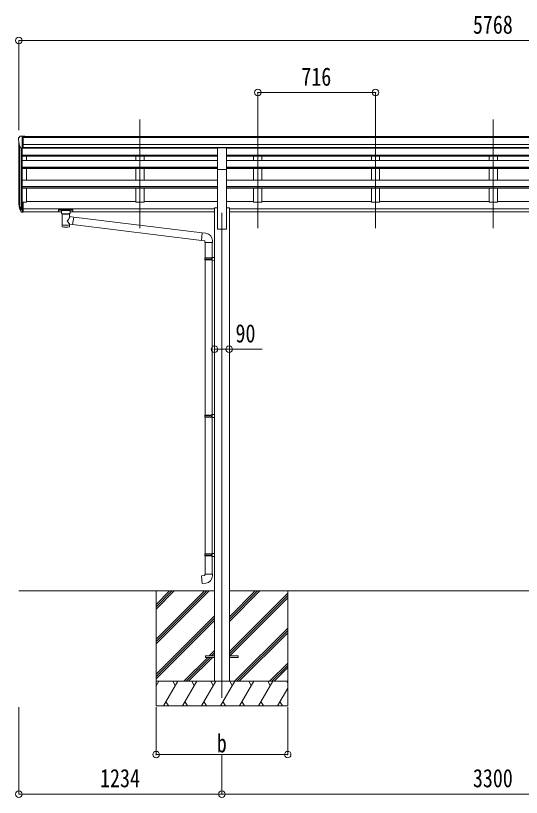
# Model space of a CAD drawing. Units: millimetres at full size, sheet at 1:40. Extents: x -11181 to 33757, y -10067 to 7716.
# Drawn here: x 27949 to 31023, y -4002 to 754 of the extents above; entities that cross this region are included whole.
import ezdxf
from ezdxf.enums import TextEntityAlignment as Align

# ---------------------------------------------------------------- set-up
doc = ezdxf.new("R2010")
doc.units = ezdxf.units.MM
doc.header["$LTSCALE"] = 40
doc.header["$PDMODE"] = 32
doc.header["$PDSIZE"] = 40
for name, color, linetype, lineweight in [('0-0_0', 7, 'Continuous', 9), ('0-1_本体', 4, 'Continuous', 9), ('0-2_部品', 7, 'Continuous', 9), ('0-8_PARTS2', 2, 'Continuous', 9), ('0-A_寸法', 6, 'Continuous', 9)]:
    doc.layers.add(name, color=color, linetype=linetype, lineweight=lineweight)
doc.styles.add('ＭＳ ゴシック', font='')
doc.styles.get('ＭＳ ゴシック').set_extended_font_data('MS Gothic')

msp = doc.modelspace()

# ---------------------------------------------------------------- linework, layer by layer
at = {"layer": '0-0_0'}
for p, q in [((27968.92, -2745.73), (29157.72, -2745.73)), ((28802.92, -2745.73), (28802.92, -3445.73)), ((28802.92, -3039.91), (29097.1, -2745.73)), ((28802.92, -3054.05), (29111.24, -2745.73)), ((28802.92, -3068.19), (29125.38, -2745.73)), ((28802.92, -2856.06), (28913.25, -2745.73)), ((28802.92, -2841.92), (28899.11, -2745.73)), ((28802.92, -2827.78), (28884.97, -2745.73)), ((29248.12, -2931.36), (29433.75, -2745.73)), ((29248.12, -2917.22), (29419.61, -2745.73)), ((29248.12, -2903.08), (29405.47, -2745.73)), ((29248.12, -2745.73), (32457.72, -2745.73)), ((29602.92, -2745.73), (29602.92, -3445.73)), ((29248.12, -3115.21), (29602.92, -2760.41)), ((29248.12, -3129.35), (29602.92, -2774.55)), ((29250.38, -3141.23), (29602.92, -2788.69)), ((28802.92, -3252.04), (29157.72, -2897.24)), ((28802.92, -3266.18), (29157.72, -2911.38)), ((28802.92, -3280.32), (29157.72, -2925.53)), ((29279.73, -3295.73), (29602.92, -2972.54)), ((29293.87, -3295.73), (29602.92, -2986.68)), ((29308.01, -3295.73), (29602.92, -3000.82)), ((29125.86, -3141.23), (29157.72, -3109.37)), ((29140, -3141.23), (29157.72, -3123.51)), ((29154.14, -3141.23), (29157.72, -3137.66)), ((28971.36, -3295.73), (29116.86, -3150.23)), ((28985.5, -3295.73), (29131, -3150.23)), ((28999.64, -3295.73), (29145.14, -3150.23)), ((29491.86, -3295.73), (29602.92, -3184.67)), ((29506, -3295.73), (29602.92, -3198.81)), ((29520.14, -3295.73), (29602.92, -3212.96)), ((29602.92, -3295.73), (28802.92, -3295.73)), ((28802.92, -3323.23), (28818.8, -3295.73)), ((28847.66, -3445.73), (28934.27, -3295.73)), ((28919.27, -3321.71), (28904.27, -3295.73)), ((28963.14, -3445.73), (29049.74, -3295.73)), ((29034.74, -3321.71), (29019.74, -3295.73)), ((29078.61, -3445.73), (29165.21, -3295.73)), ((29150.21, -3321.71), (29135.21, -3295.73)), ((29194.08, -3445.73), (29280.68, -3295.73)), ((29265.68, -3321.71), (29250.68, -3295.73)), ((29309.55, -3445.73), (29396.15, -3295.73)), ((29381.15, -3321.71), (29366.15, -3295.73)), ((29425.02, -3445.73), (29511.62, -3295.73)), ((29481.62, -3295.73), (29496.62, -3321.71)), ((29597.09, -3295.73), (29602.92, -3305.83)), ((29540.49, -3445.73), (29602.92, -3337.59)), ((28862.66, -3419.75), (28877.66, -3445.73)), ((28978.13, -3419.75), (28993.13, -3445.73)), ((29093.6, -3419.75), (29108.6, -3445.73)), ((29209.07, -3419.75), (29224.07, -3445.73)), ((29324.54, -3419.75), (29339.54, -3445.73)), ((29440.01, -3419.75), (29455.01, -3445.73)), ((29555.48, -3419.75), (29570.48, -3445.73)), ((28802.92, -3445.73), (29602.92, -3445.73))]:
    msp.add_line(p, q, dxfattribs=at)
at = {"layer": '0-1_本体'}
for p, q in [((27995.42, 18.39), (33710.42, 18.39)), ((27995.42, 13.04), (33710.42, 13.04)), ((27968.92, -382.6), (27968.92, -18.36)), ((27973.2, -37.16), (27973.2, -406.87)), ((27995.42, -30.49), (33710.42, -30.49)), ((27982.92, -52.51), (27982.92, -424.87)), ((27988.92, -52.99), (27988.92, -380.43)), ((27988.92, -53), (29175.42, -53)), ((27995.42, -48.16), (33710.42, -48.16)), ((29175.42, -50.53), (27995.42, -50.53)), ((28679.92, -50.53), (28679.92, -53)), ((28729.92, -50.53), (28729.92, -53)), ((29230.42, -50.53), (32008.92, -50.65)), ((32475.42, -53), (29230.42, -53)), ((29395.92, -50.53), (29395.92, -53)), ((29445.92, -50.53), (29445.92, -53)), ((30111.92, -50.53), (30111.92, -53)), ((30161.92, -50.53), (30161.92, -53)), ((30827.92, -50.53), (30827.92, -53)), ((30877.92, -50.53), (30877.92, -53)), ((27988.92, -95.19), (29175.42, -95.19)), ((27988.92, -96.59), (29175.42, -96.59)), ((27988.92, -100.28), (29175.42, -100.28)), ((27988.92, -127.52), (29175.42, -127.52)), ((28013.92, -127.52), (28013.92, -100.28)), ((28679.92, -100.28), (28679.92, -127.52)), ((28729.92, -100.28), (28729.92, -127.52)), ((32475.42, -95.19), (29230.42, -95.19)), ((32475.42, -96.59), (29230.42, -96.59)), ((32475.42, -100.28), (29230.42, -100.28)), ((32475.42, -127.52), (29230.42, -127.52)), ((29395.92, -100.28), (29395.92, -127.52)), ((29445.92, -100.28), (29445.92, -127.52)), ((30111.92, -100.28), (30111.92, -127.52)), ((30161.92, -100.28), (30161.92, -127.52)), ((30827.92, -100.28), (30827.92, -127.52)), ((30877.92, -100.28), (30877.92, -127.52)), ((27988.92, -168.25), (29175.42, -168.25)), ((27988.92, -169.73), (29175.42, -169.73)), ((27988.92, -176.55), (29175.42, -176.55)), ((28013.92, -246.03), (28013.92, -176.55)), ((28679.92, -176.55), (28679.92, -246.03)), ((28729.92, -176.55), (28729.92, -246.03)), ((29175.42, -545.73), (29175.42, -181.79)), ((32475.42, -168.25), (29230.42, -168.25)), ((32475.42, -169.73), (29230.42, -169.73)), ((32475.42, -176.55), (29230.42, -176.55)), ((29230.42, -545.73), (29230.42, -181.79)), ((29395.92, -176.55), (29395.92, -246.03)), ((29445.92, -176.55), (29445.92, -246.03)), ((30111.92, -176.55), (30111.92, -246.03)), ((30161.92, -176.55), (30161.92, -246.03)), ((30827.92, -176.55), (30827.92, -246.03)), ((30877.92, -176.55), (30877.92, -246.03)), ((27988.92, -246.03), (29175.42, -246.03)), ((27988.92, -285.35), (29175.42, -285.35)), ((32475.42, -246.03), (29230.42, -246.03)), ((32475.42, -285.35), (29230.42, -285.35)), ((27988.92, -286.83), (29175.42, -286.83)), ((27988.92, -296.31), (29175.42, -296.31)), ((28013.92, -381.26), (28013.92, -296.31)), ((28679.92, -296.31), (28679.92, -381.26)), ((28729.92, -296.31), (28729.92, -381.26)), ((32475.42, -286.83), (29230.42, -286.83)), ((32475.42, -296.31), (29230.42, -296.31)), ((29395.92, -296.31), (29395.92, -381.26)), ((29445.92, -296.31), (29445.92, -381.26)), ((30111.92, -296.31), (30111.92, -381.26)), ((30161.92, -296.31), (30161.92, -381.26)), ((30827.92, -296.31), (30827.92, -381.26)), ((30877.92, -296.31), (30877.92, -381.26)), ((28013.92, -376.46), (28679.92, -376.46)), ((28729.92, -376.46), (29175.42, -376.46)), ((29230.42, -376.46), (29395.92, -376.46)), ((29445.92, -376.46), (30111.92, -376.46)), ((30161.92, -376.46), (30827.92, -376.46)), ((30877.92, -376.46), (31543.92, -376.46)), ((27995.42, -381.26), (28013.92, -381.26)), ((27995.42, -420.77), (29157.72, -420.77)), ((27995.42, -422.15), (29157.72, -422.15)), ((28729.92, -381.26), (28679.92, -381.26)), ((29157.72, -415.73), (29175.42, -415.73)), ((29157.72, -415.73), (29157.72, -3295.73)), ((29230.42, -415.73), (29248.12, -415.73)), ((29248.12, -415.73), (29248.12, -3295.73)), ((32457.72, -420.77), (29248.12, -420.77)), ((32457.72, -422.15), (29248.12, -422.15)), ((29445.92, -381.26), (29395.92, -381.26)), ((30161.92, -381.26), (30111.92, -381.26)), ((30877.92, -381.26), (30827.92, -381.26)), ((27995.42, -439.32), (28226.92, -439.32)), ((28280.92, -439.32), (29157.72, -439.32)), ((32457.72, -439.32), (29248.12, -439.32)), ((29175.42, -545.73), (29230.42, -545.73))]:
    msp.add_line(p, q, dxfattribs=at)
at = {"layer": '0-2_部品'}
for p, q in [((27966.92, 10.62), (27966.92, 9.99)), ((27973.83, 19.43), (27969.76, 13.62)), ((27976.92, 19.99), (27974.59, 19.85)), ((27976.92, 19.99), (27995.42, 19.99)), ((27988.92, -52.99), (27988.92, 19.99)), ((27995.42, 19.99), (28005.42, 19.91)), ((27995.42, -51.99), (27995.42, 19.99)), ((28005.42, 18.39), (28005.42, 19.91)), ((27981.29, -51.18), (27972.02, -35.11)), ((27988.92, -52.99), (27983.71, -52.67)), ((27995.42, -51.99), (27988.92, -51.99)), ((29175.42, -49.87), (29230.42, -49.87)), ((29175.42, -181.95), (29175.42, -49.87)), ((29230.42, -181.95), (29230.42, -49.87)), ((29175.42, -181.95), (29230.42, -181.95)), ((27988.92, -380.43), (27988.92, -442.32)), ((27995.42, -380.43), (27988.92, -380.43)), ((27995.42, -380.43), (27995.42, -441.5)), ((27971.31, -406.47), (27981.48, -425.65)), ((27982.49, -424.4), (27972.73, -405.98)), ((27973.9, -423.33), (27981.48, -440.82)), ((27988.92, -425.15), (27983.78, -425.15)), ((27988.92, -427.15), (27984.07, -427.15)), ((27995.42, -418.75), (27988.92, -418.75)), ((27995.42, -424.15), (27988.92, -424.15)), ((28210.42, -427.21), (28210.42, -437.97)), ((28210.42, -427.4), (28210.42, -428.94)), ((28212.42, -426.55), (28295.42, -426.55)), ((28297.42, -427.21), (28297.42, -437.97)), ((27988.92, -442.32), (27984.07, -442.32)), ((27995.42, -441.5), (27988.92, -441.5)), ((28212.42, -428.72), (28295.42, -428.72)), ((28212.42, -438.63), (28226.92, -438.63)), ((28226.92, -445.44), (28226.92, -435.17)), ((28231.02, -449.94), (28231, -530.23)), ((28276.82, -467.51), (28276.82, -449.93)), ((28302.04, -471.42), (28276.82, -467.51)), ((28280.92, -445.44), (28280.92, -435.17)), ((28280.92, -438.63), (28295.42, -438.63)), ((28302.04, -471.42), (28295.02, -516.68)), ((28302.04, -471.42), (29083.8, -568.22)), ((28276.84, -530.23), (28276.82, -513.61)), ((28276.82, -513.86), (28295.02, -516.68)), ((29079.8, -614.04), (28295.02, -516.68)), ((29104.64, -570.04), (29083.8, -568.22)), ((29145.72, -625.79), (29145.72, -614.87)), ((29099.72, -625.79), (29145.72, -625.79)), ((29101.72, -625.79), (29101.72, -719.79)), ((29143.72, -625.79), (29143.72, -717.23)), ((29099.72, -721.79), (29100.72, -719.79)), ((29099.72, -721.79), (29143.72, -721.79)), ((29099.72, -721.79), (29099.72, -729.79)), ((29099.72, -729.79), (29143.72, -729.79)), ((29099.72, -729.79), (29100.72, -731.79)), ((29100.72, -719.79), (29143.72, -719.79)), ((29100.72, -731.79), (29143.72, -731.79)), ((29101.72, -731.79), (29101.72, -1675.97)), ((29139.24, -721.79), (29138.81, -719.79)), ((29141.72, -717.29), (29157.72, -716.82)), ((29141.72, -719.29), (29141.72, -717.29)), ((29141.72, -719.29), (29143.72, -719.29)), ((29141.72, -734.29), (29141.72, -732.29)), ((29141.72, -734.29), (29157.72, -734.76)), ((29143.72, -734.35), (29143.72, -1673.42)), ((29157.72, -716.82), (29157.72, -734.76)), ((29099.72, -1677.97), (29100.72, -1675.97)), ((29099.72, -1677.97), (29143.72, -1677.97)), ((29099.72, -1677.97), (29099.72, -1685.97)), ((29099.72, -1685.97), (29143.72, -1685.97)), ((29099.72, -1685.97), (29100.72, -1687.97)), ((29100.72, -1675.97), (29143.72, -1675.97)), ((29100.72, -1687.97), (29143.72, -1687.97)), ((29101.72, -1687.97), (29101.72, -2521.13)), ((29139.24, -1677.97), (29138.81, -1675.97)), ((29141.72, -1673.47), (29157.72, -1673)), ((29141.72, -1675.47), (29141.72, -1673.47)), ((29141.72, -1675.47), (29143.72, -1675.47)), ((29141.72, -1690.47), (29141.72, -1688.47)), ((29141.72, -1690.47), (29157.72, -1690.95)), ((29143.72, -1690.53), (29143.72, -2518.58)), ((29157.72, -1673), (29157.72, -1690.95)), ((29141.72, -2518.63), (29157.72, -2518.16)), ((29141.72, -2520.63), (29141.72, -2518.63)), ((29141.72, -2520.63), (29143.72, -2520.63)), ((29157.72, -2518.16), (29157.72, -2536.11)), ((29099.72, -2523.13), (29100.72, -2521.13)), ((29099.72, -2523.13), (29143.72, -2523.13)), ((29099.72, -2523.13), (29099.72, -2531.13)), ((29099.72, -2531.13), (29143.72, -2531.13)), ((29099.72, -2531.13), (29100.72, -2533.13)), ((29100.72, -2521.13), (29143.72, -2521.13)), ((29100.72, -2533.13), (29143.72, -2533.13)), ((29101.72, -2533.13), (29101.72, -2643.14)), ((29139.24, -2523.13), (29138.81, -2521.13)), ((29141.72, -2535.63), (29141.72, -2533.63)), ((29141.72, -2535.63), (29157.72, -2536.11)), ((29143.72, -2535.69), (29143.72, -2643.14)), ((29099.72, -2643.14), (29145.72, -2643.14)), ((29099.72, -2653.14), (29099.72, -2643.14)), ((29145.72, -2643.14), (29145.72, -2654.05))]:
    msp.add_line(p, q, dxfattribs=at)
at = {"layer": '0-2_部品', "color": 4}
for p, q in [((29102.92, -3141.23), (29102.92, -3150.23)), ((29157.72, -3141.23), (29102.92, -3141.23)), ((29157.72, -3150.23), (29102.92, -3150.23)), ((29302.52, -3141.23), (29247.72, -3141.23))]:
    msp.add_line(p, q, dxfattribs=at)
at = {"layer": '0-2_部品'}
for points in [[(28210.42, -427.21), (28210.46, -427.01), (28210.54, -426.88), (28210.64, -426.78), (28210.74, -426.72), (28210.86, -426.68), (28211.15, -426.62), (28211.64, -426.57), (28212.18, -426.55), (28212.42, -426.55)], [(28295.42, -426.55), (28295.77, -426.55), (28296.3, -426.58), (28296.75, -426.63), (28297.05, -426.7), (28297.22, -426.8), (28297.34, -426.94), (28297.41, -427.12), (28297.42, -427.21)], [(28210.42, -437.97), (28210.46, -438.16), (28210.54, -438.3), (28210.64, -438.39), (28210.74, -438.46), (28210.86, -438.5), (28211.15, -438.56), (28211.64, -438.61), (28212.18, -438.63), (28212.42, -438.63)], [(28226.96, -445.38), (28226.93, -445.74), (28227.18, -446.7), (28227.7, -447.58), (28228.5, -448.42), (28229.62, -449.22), (28231.02, -449.94)], [(28276.82, -449.93), (28277.05, -449.84), (28278.41, -449.1), (28279.52, -448.25), (28280.28, -447.39), (28280.74, -446.49), (28280.91, -445.6)], [(28295.42, -438.63), (28295.77, -438.63), (28296.3, -438.6), (28296.75, -438.55), (28297.05, -438.48), (28297.22, -438.38), (28297.34, -438.24), (28297.41, -438.06), (28297.42, -437.97)], [(29083.8, -568.22), (29079.8, -614.04), (29099.72, -615.79), (29099.72, -625.79)], [(29139.24, -721.79), (29139.24, -729.79), (29138.81, -731.79)], [(29141.72, -732.29), (29143.72, -732.29), (29143.72, -719.29)], [(29139.24, -1677.97), (29139.24, -1685.97), (29138.81, -1687.97)], [(29141.72, -1688.47), (29143.72, -1688.47), (29143.72, -1675.47)], [(29141.72, -2533.63), (29143.72, -2533.63), (29143.72, -2520.63)], [(29139.24, -2523.13), (29139.24, -2531.13), (29138.81, -2533.13)], [(29104.64, -2698.88), (29083.8, -2700.7), (29079.8, -2654.88), (29099.72, -2653.14)]]:
    msp.add_lwpolyline(points, dxfattribs=at)
at = {"layer": '0-2_部品', "color": 4}
msp.add_lwpolyline([(29302.52, -3141.23), (29302.52, -3150.23), (29247.72, -3150.23)], dxfattribs=at)
at = {"layer": '0-2_部品'}
for centre, radius, start, end in [((27969.92, 10.62), 3, 93, 180), ((28168.92, 9.99), 202, 180, 192.90261), ((27974.65, 18.85), 1, 93.5, 145), ((27983.89, -49.68), 3, 210, 266.5), ((28057.58, -384.31), 89.07, 174.49576, 194.41188), ((28056.87, -380.03), 88.05, 177.22392, 197.21071), ((28102.14, -387.25), 133.22, 183.27987, 195.71302), ((27984.07, -424.15), 3, 210, 270), ((27983.78, -423.65), 1.5, 210, 270), ((27984.07, -439.32), 3, 210, 270), ((29100.72, -614.87), 45, 0, 85), ((29100.72, -2654.05), 45, 275, 0)]:
    msp.add_arc(centre, radius, start, end, dxfattribs=at)
for centre, major_axis, ratio, start_param, end_param in [((28212.42, -428.94), (2, 0), 0.109601, 1.5707963, 3.1415927), ((28253.92, -435.17), (27, 0), 0.122176, 6.2831853, 9.424778), ((28253.93, -450.39), (-22.91, 0.42), 0.072511, 0.0008029, 1.5715993), ((28253.93, -452.02), (-22.91, 0.42), 0.072511, 0.0008029, 1.5715993), ((28253.91, -450.39), (22.92, 0.42), 0.07247, 4.71158, 6.2823764), ((28253.91, -452.02), (22.92, 0.42), 0.07247, 4.71158, 6.2823764), ((28253.92, -494.05), (-22.81, -26.62), 0.234429, 1.6855472, 3.1268519), ((28264.92, -445.44), (16, 0), 0.361356, 6.2636979, 6.2831853), ((28295.42, -428.94), (2, 0), 0.109601, 0, 1.5707963), ((28253.92, -517.79), (22.91, 0), 0.122865, 3.1415927, 6.2831853), ((28256.47, -491.41), (20.32, -22.25), 0.045535, 0.0389954, 1.3075346), ((28253.92, -530.23), (22.92, 0), 0.101955, 3.1415499, 6.2833984)]:
    msp.add_ellipse(centre, major_axis=major_axis, ratio=ratio, start_param=start_param, end_param=end_param, dxfattribs=at)
at = {"layer": '0-8_PARTS2'}
for p, q in [((28704.92, -539.53), (28704.92, 123)), ((29420.92, -539.53), (29420.92, 123)), ((30136.92, -539.53), (30136.92, 123)), ((30852.92, -539.53), (30852.92, 123)), ((29202.92, -445.73), (29202.92, -3395.73))]:
    msp.add_line(p, q, dxfattribs=at)
at = {"layer": '0-A_寸法'}
for p, q in [((27968.92, 602.63), (33736.92, 602.63)), ((27968.92, 602.63), (27968.92, 57.01)), ((29420.92, 286.01), (29420.92, 57.01)), ((29420.92, 286.01), (30136.92, 286.01)), ((30136.92, 286.01), (30136.92, 57.01)), ((29157.72, -1275.91), (29247.72, -1275.91)), ((29247.72, -1275.91), (29447.72, -1275.91)), ((27968.92, -3982.09), (27968.92, -3453.15)), ((28802.92, -3742.12), (28802.92, -3453.15)), ((29602.92, -3742.12), (29602.92, -3453.15)), ((28802.92, -3742.12), (29602.92, -3742.12)), ((29202.92, -3982.09), (29202.92, -3742.12)), ((27968.92, -3982.09), (29202.92, -3982.09)), ((29202.92, -3982.09), (32502.92, -3982.09))]:
    msp.add_line(p, q, dxfattribs=at)
for p in [(27968.92, 602.63), (29420.92, 286.01), (30136.92, 286.01), (29157.72, -1275.91), (29247.72, -1275.91), (28802.92, -3742.12), (29602.92, -3742.12), (27968.92, -3982.09), (29202.92, -3982.09)]:
    msp.add_point(p, dxfattribs=at)

# ---------------------------------------------------------------- texts
at = {"layer": '0-A_寸法', "color": 7, "style": 'ＭＳ ゴシック', "width": 0.8}
for s, p in [('5768', (30728.92, 610.63)), ('716', (29685.92, 294.01)), ('90', (29285.72, -1267.91)), ('b', (29171.92, -3762.12)), ('1234', (28461.92, -3974.09)), ('3300', (30728.92, -3974.09))]:
    msp.add_text(s, height=111.4, dxfattribs=at).set_placement(p, align=Align.BOTTOM_LEFT)

doc.saveas('drawing.dxf')
